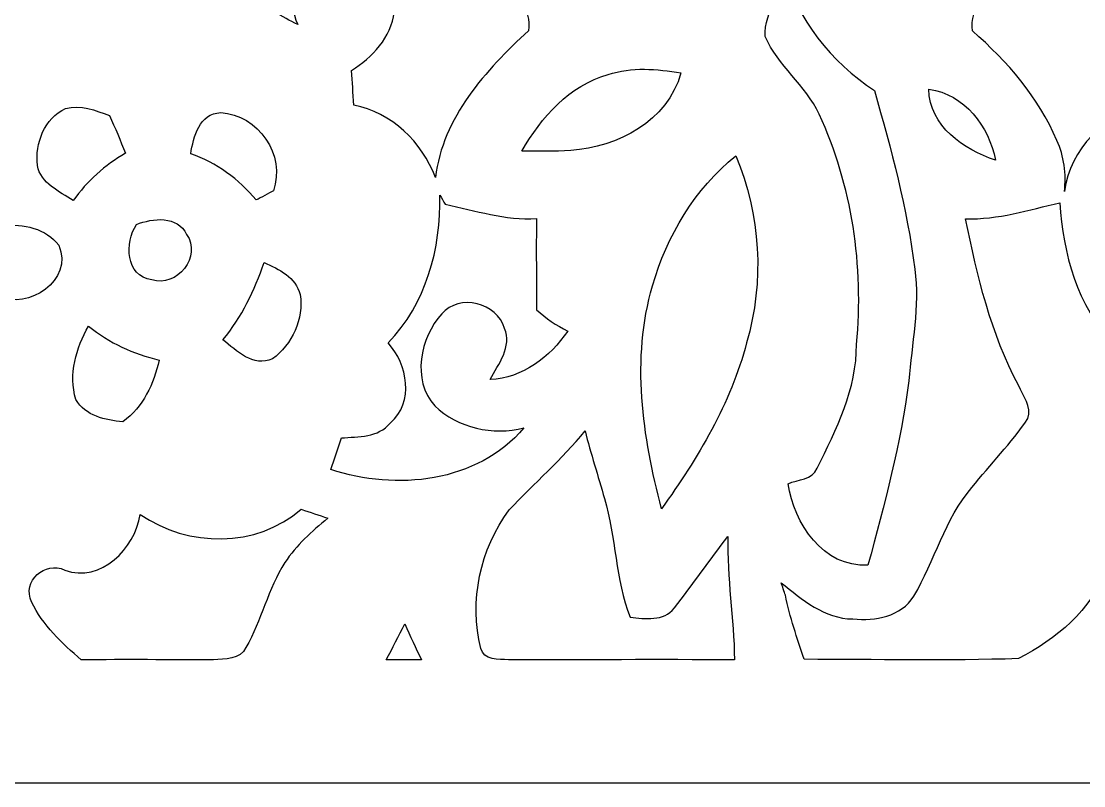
# Model space of a CAD drawing. Header units: centimetres. Extents: x -9.7 to 9.7, y -12.7 to 12.7.
# Drawn here: x -4.17 to 1.92, y -12.73 to -8.34 of the extents above; entities that cross this region are included whole.
import ezdxf

# ---------------------------------------------------------------- set-up
doc = ezdxf.new("R2010")
doc.units = ezdxf.units.CM
doc.header["$MEASUREMENT"] = 0
doc.layers.add('Camada 1', color=7, linetype='Continuous')

msp = doc.modelspace()

# ---------------------------------------------------------------- linework, layer by layer
at = {"layer": 'Camada 1', "color": 156}
for points, knots in [([(-9.71197, 12.67847), (-9.65094, 12.69541), (-9.58991, 12.71622), (-9.5257, 12.71516), (-9.5257, 12.71516), (-3.17534, 12.71516), (3.17465, 12.71481), (9.52465, 12.71551), (9.52465, 12.71551), (9.57862, 12.71481), (9.63507, 12.70987), (9.6834, 12.68271), (9.6834, 12.68271), (9.72007, 12.63896), (9.72185, 12.57969), (9.72431, 12.52573), (9.72431, 12.52573), (9.72467, 4.6937), (9.72431, -3.13867), (9.72431, -10.97104), (9.72431, -10.97104), (9.72149, -11.50832), (9.72996, -12.0456), (9.72043, -12.58252), (9.72043, -12.58252), (9.72714, -12.69118), (9.61212, -12.72117), (9.525, -12.71481), (9.525, -12.71481), (3.16335, -12.7134), (-3.19829, -12.71551), (-9.56027, -12.71376), (-9.56027, -12.71376), (-9.67669, -12.73174), (-9.74478, -12.63156), (-9.72961, -12.52607), (-9.72961, -12.52607), (-9.73032, -4.19946), (-9.72925, 4.12715), (-9.73032, 12.45376), (-9.73032, 12.45376), (-9.73032, 12.52889), (-9.7222, 12.60404), (-9.71197, 12.67847)], [0, 0, 0, 0, 0.0833333, 0.0833333, 0.0833333, 0.0833333, 0.1666667, 0.1666667, 0.1666667, 0.1666667, 0.25, 0.25, 0.25, 0.25, 0.3333333, 0.3333333, 0.3333333, 0.3333333, 0.4166667, 0.4166667, 0.4166667, 0.4166667, 0.5, 0.5, 0.5, 0.5, 0.5833333, 0.5833333, 0.5833333, 0.5833333, 0.6666667, 0.6666667, 0.6666667, 0.6666667, 0.75, 0.75, 0.75, 0.75, 0.8333333, 0.8333333, 0.8333333, 0.8333333, 1, 1, 1, 1]), ([(-0.27374, -7.11763), (-0.27374, -7.11763), (-0.27374, -7.11763), (-0.27374, -7.11763), (-0.27374, -7.11763), (-0.46355, -7.17656), (-0.6798, -7.16033), (-0.83925, -7.03474), (-0.83925, -7.03474), (-0.81385, -7.0993), (-0.79092, -7.16492), (-0.76658, -7.23053), (-0.76658, -7.23053), (-0.74436, -7.39527), (-0.70767, -7.56391), (-0.74295, -7.73007), (-0.74295, -7.73007), (-0.77927, -7.93396), (-0.90523, -8.10436), (-0.97754, -8.29522), (-0.97754, -8.29522), (-0.65088, -8.231), (-0.32773, -8.14563), (0.00387, -8.10753), (0.00387, -8.10753), (0.03915, -8.11988), (0.07479, -8.13152), (0.11077, -8.14387), (0.11077, -8.14387), (0.11888, -8.16256), (0.13582, -8.20032), (0.14393, -8.21901), (0.14393, -8.21901), (0.12805, -8.28886), (0.0896, -8.35695), (0.09596, -8.43033), (0.09596, -8.43033), (0.17073, -8.59754), (0.32737, -8.70973), (0.40569, -8.87518), (0.40569, -8.87518), (0.59584, -9.28616), (0.66357, -9.7476), (0.62089, -10.19739), (0.62089, -10.19739), (0.62123, -10.45316), (0.50658, -10.68599), (0.39441, -10.90894), (0.39441, -10.90894), (0.36829, -10.97562), (0.28434, -10.97209), (0.22789, -10.99784), (0.22789, -10.99784), (0.26317, -11.2261), (0.42757, -11.47938), (0.6865, -11.46457), (0.6865, -11.46457), (0.7821, -11.11603), (0.87383, -10.76607), (0.9218, -10.40765), (0.9218, -10.40765), (0.93732, -10.19422), (0.98354, -9.98044), (0.95532, -9.76595), (0.95532, -9.76595), (0.91157, -9.41775), (0.8202, -9.07732), (0.72319, -8.74077), (0.72319, -8.74077), (0.47625, -8.57566), (0.2801, -8.33261), (0.20109, -8.04367), (0.20109, -8.04367), (0.19755, -7.84119), (0.09877, -7.63939), (0.1598, -7.43973), (0.1598, -7.43973), (0.19368, -7.42667), (0.22789, -7.41398), (0.26175, -7.40092), (0.26175, -7.40092), (0.55104, -7.46195), (0.7747, -7.69832), (1.07562, -7.71877), (1.07562, -7.71877), (1.09361, -7.67079), (1.11125, -7.62212), (1.12959, -7.57449), (1.12959, -7.57449), (1.2132, -7.55261), (1.29857, -7.5385), (1.38219, -7.51592), (1.38219, -7.51592), (1.48201, -7.48875), (1.54727, -7.40375), (1.62489, -7.34165), (1.62489, -7.34165), (1.69298, -7.28062), (1.77341, -7.23229), (1.83127, -7.16033), (1.83127, -7.16033), (1.87501, -7.10812), (1.84291, -7.04037), (1.83232, -6.98324), (1.83232, -6.98324), (1.77517, -7.08695), (1.72473, -7.2016), (1.62243, -7.26968), (1.62243, -7.26968), (1.49153, -7.37022), (1.31621, -7.31838), (1.1684, -7.36847), (1.1684, -7.36847), (0.97508, -7.43196), (0.74436, -7.31166), (0.68155, -7.11904), (0.68155, -7.11904), (0.64557, -7.00369), (0.57855, -6.90386), (0.52351, -6.79767), (0.52351, -6.79767), (0.41027, -7.11093), (0.02433, -7.25134), (-0.27374, -7.11763)], [0, 0, 0, 0, 0.03125, 0.03125, 0.03125, 0.03125, 0.0625, 0.0625, 0.0625, 0.0625, 0.09375, 0.09375, 0.09375, 0.09375, 0.125, 0.125, 0.125, 0.125, 0.15625, 0.15625, 0.15625, 0.15625, 0.1875, 0.1875, 0.1875, 0.1875, 0.21875, 0.21875, 0.21875, 0.21875, 0.25, 0.25, 0.25, 0.25, 0.28125, 0.28125, 0.28125, 0.28125, 0.3125, 0.3125, 0.3125, 0.3125, 0.34375, 0.34375, 0.34375, 0.34375, 0.375, 0.375, 0.375, 0.375, 0.40625, 0.40625, 0.40625, 0.40625, 0.4375, 0.4375, 0.4375, 0.4375, 0.46875, 0.46875, 0.46875, 0.46875, 0.5, 0.5, 0.5, 0.5, 0.53125, 0.53125, 0.53125, 0.53125, 0.5625, 0.5625, 0.5625, 0.5625, 0.59375, 0.59375, 0.59375, 0.59375, 0.625, 0.625, 0.625, 0.625, 0.65625, 0.65625, 0.65625, 0.65625, 0.6875, 0.6875, 0.6875, 0.6875, 0.71875, 0.71875, 0.71875, 0.71875, 0.75, 0.75, 0.75, 0.75, 0.78125, 0.78125, 0.78125, 0.78125, 0.8125, 0.8125, 0.8125, 0.8125, 0.84375, 0.84375, 0.84375, 0.84375, 0.875, 0.875, 0.875, 0.875, 0.90625, 0.90625, 0.90625, 0.90625, 0.9375, 0.9375, 0.9375, 0.9375, 1, 1, 1, 1]), ([(-2.67229, -7.55509), (-2.67229, -7.55509), (-2.67229, -7.55509), (-2.67229, -7.55509), (-2.67229, -7.55509), (-2.80317, -7.72512), (-2.8956, -7.9576), (-2.81094, -8.16856), (-2.81094, -8.16856), (-2.77388, -8.26769), (-2.67404, -8.31603), (-2.58621, -8.36153), (-2.58621, -8.36153), (-2.64512, -8.22359), (-2.61796, -8.04333), (-2.48038, -7.9643), (-2.48038, -7.9643), (-2.26659, -7.87681), (-2.03341, -8.07084), (-2.03234, -8.28886), (-2.03234, -8.28886), (-2.05034, -8.43597), (-2.15618, -8.55027), (-2.27787, -8.62471), (-2.27787, -8.62471), (-2.27224, -8.69032), (-2.268, -8.75665), (-2.26484, -8.82332), (-2.26484, -8.82332), (-2.04576, -8.86812), (-1.87359, -9.03357), (-1.79563, -9.23995), (-1.79563, -9.23995), (-1.75506, -8.89458), (-1.50636, -8.62295), (-1.26223, -8.39645), (-1.26223, -8.39645), (-1.24989, -8.33649), (-1.27, -8.27546), (-1.31127, -8.23241), (-1.31127, -8.23241), (-1.42769, -8.0973), (-1.55609, -7.97207), (-1.65734, -7.8246), (-1.65734, -7.8246), (-1.72966, -7.90575), (-1.80269, -7.99535), (-1.9057, -8.03804), (-1.9057, -8.03804), (-1.98084, -8.0712), (-2.08314, -8.05215), (-2.12443, -7.97701), (-2.12443, -7.97701), (-2.24225, -7.80062), (-2.32197, -7.59424), (-2.31985, -7.37975), (-2.31985, -7.37975), (-2.44193, -7.42526), (-2.58938, -7.44361), (-2.67229, -7.55509)], [0, 0, 0, 0, 0.0625, 0.0625, 0.0625, 0.0625, 0.125, 0.125, 0.125, 0.125, 0.1875, 0.1875, 0.1875, 0.1875, 0.25, 0.25, 0.25, 0.25, 0.3125, 0.3125, 0.3125, 0.3125, 0.375, 0.375, 0.375, 0.375, 0.4375, 0.4375, 0.4375, 0.4375, 0.5, 0.5, 0.5, 0.5, 0.5625, 0.5625, 0.5625, 0.5625, 0.625, 0.625, 0.625, 0.625, 0.6875, 0.6875, 0.6875, 0.6875, 0.75, 0.75, 0.75, 0.75, 0.8125, 0.8125, 0.8125, 0.8125, 0.875, 0.875, 0.875, 0.875, 1, 1, 1, 1]), ([(2.34879, -7.37834), (2.34879, -7.37834), (2.34879, -7.37834), (2.34879, -7.37834), (2.34879, -7.37834), (2.34102, -7.61188), (2.25953, -7.85106), (2.10502, -8.02781), (2.10502, -8.02781), (1.93286, -8.11847), (1.78929, -7.94103), (1.68592, -7.82708), (1.68592, -7.82708), (1.58009, -7.96642), (1.4612, -8.09449), (1.34479, -8.2243), (1.34479, -8.2243), (1.30033, -8.27051), (1.27528, -8.33366), (1.28622, -8.39823), (1.28622, -8.39823), (1.48624, -8.5725), (1.66546, -8.77992), (1.77058, -9.02616), (1.77058, -9.02616), (1.81151, -9.11789), (1.82562, -9.21914), (1.81397, -9.31898), (1.81397, -9.31898), (1.84643, -9.07555), (2.04399, -8.87623), (2.28211, -8.8258), (2.28211, -8.8258), (2.29093, -8.75982), (2.30046, -8.69456), (2.30964, -8.62894), (2.30964, -8.62894), (2.22144, -8.56543), (2.12336, -8.49982), (2.08808, -8.39152), (2.08808, -8.39152), (2.01648, -8.25112), (2.09656, -8.08531), (2.2158, -8.00028), (2.2158, -8.00028), (2.29799, -7.92585), (2.41582, -7.95126), (2.51636, -7.95548), (2.51636, -7.95548), (2.55235, -8.00135), (2.59221, -8.04545), (2.62008, -8.09766), (2.62008, -8.09766), (2.65041, -8.18161), (2.62643, -8.27263), (2.62395, -8.35942), (2.62395, -8.35942), (2.69699, -8.31179), (2.78977, -8.27617), (2.82645, -8.18973), (2.82645, -8.18973), (2.93404, -7.98159), (2.83457, -7.73535), (2.70333, -7.5632), (2.70333, -7.5632), (2.62325, -7.44502), (2.4719, -7.42667), (2.34879, -7.37834)], [0, 0, 0, 0, 0.0555556, 0.0555556, 0.0555556, 0.0555556, 0.1111111, 0.1111111, 0.1111111, 0.1111111, 0.1666667, 0.1666667, 0.1666667, 0.1666667, 0.2222222, 0.2222222, 0.2222222, 0.2222222, 0.2777778, 0.2777778, 0.2777778, 0.2777778, 0.3333333, 0.3333333, 0.3333333, 0.3333333, 0.3888889, 0.3888889, 0.3888889, 0.3888889, 0.4444444, 0.4444444, 0.4444444, 0.4444444, 0.5, 0.5, 0.5, 0.5, 0.5555556, 0.5555556, 0.5555556, 0.5555556, 0.6111111, 0.6111111, 0.6111111, 0.6111111, 0.6666667, 0.6666667, 0.6666667, 0.6666667, 0.7222222, 0.7222222, 0.7222222, 0.7222222, 0.7777778, 0.7777778, 0.7777778, 0.7777778, 0.8333333, 0.8333333, 0.8333333, 0.8333333, 0.8888889, 0.8888889, 0.8888889, 0.8888889, 1, 1, 1, 1]), ([(-0.80468, -8.64904), (-0.80468, -8.64904), (-0.80468, -8.64904), (-0.80468, -8.64904), (-0.80468, -8.64904), (-1.02763, -8.71007), (-1.1885, -8.89387), (-1.29962, -9.08755), (-1.29962, -9.08755), (-1.2065, -9.09002), (-1.113, -9.09038), (-1.01952, -9.08402), (-1.01952, -9.08402), (-0.74894, -9.06568), (-0.46355, -8.9168), (-0.38664, -8.63881), (-0.38664, -8.63881), (-0.52492, -8.61589), (-0.66957, -8.60283), (-0.80468, -8.64904)], [0, 0, 0, 0, 0.1666667, 0.1666667, 0.1666667, 0.1666667, 0.3333333, 0.3333333, 0.3333333, 0.3333333, 0.5, 0.5, 0.5, 0.5, 0.6666667, 0.6666667, 0.6666667, 0.6666667, 1, 1, 1, 1]), ([(1.03504, -8.73159), (1.03504, -8.73159), (1.03504, -8.73159), (1.03504, -8.73159), (1.03504, -8.73159), (1.0421, -8.94679), (1.23367, -9.07803), (1.41851, -9.14047), (1.41851, -9.14047), (1.38007, -8.94432), (1.24249, -8.76229), (1.03504, -8.73159)], [0, 0, 0, 0, 0.25, 0.25, 0.25, 0.25, 0.5, 0.5, 0.5, 0.5, 1, 1, 1, 1]), ([(-4.07987, -9.1701), (-4.07987, -9.1701), (-4.07987, -9.1701), (-4.07987, -9.1701), (-4.07987, -9.1701), (-4.06188, -9.27417), (-3.95252, -9.31898), (-3.87456, -9.37224), (-3.87456, -9.37224), (-3.79552, -9.26007), (-3.69288, -9.16834), (-3.57399, -9.10061), (-3.57399, -9.10061), (-3.60362, -9.02723), (-3.63431, -8.9549), (-3.66606, -8.88259), (-3.66606, -8.88259), (-3.74685, -8.85506), (-3.83187, -8.81979), (-3.91829, -8.84414), (-3.91829, -8.84414), (-4.04001, -8.8974), (-4.09363, -9.04487), (-4.07987, -9.1701)], [0, 0, 0, 0, 0.1428571, 0.1428571, 0.1428571, 0.1428571, 0.2857143, 0.2857143, 0.2857143, 0.2857143, 0.4285714, 0.4285714, 0.4285714, 0.4285714, 0.5714286, 0.5714286, 0.5714286, 0.5714286, 0.7142857, 0.7142857, 0.7142857, 0.7142857, 1, 1, 1, 1]), ([(-3.20004, -9.10378), (-3.20004, -9.10378), (-3.20004, -9.10378), (-3.20004, -9.10378), (-3.20004, -9.10378), (-3.05082, -9.15353), (-2.92488, -9.24913), (-2.82363, -9.36837), (-2.82363, -9.36837), (-2.79929, -9.35531), (-2.75025, -9.32956), (-2.72591, -9.3165), (-2.72591, -9.3165), (-2.65182, -9.11048), (-2.8134, -8.87801), (-3.02823, -8.86707), (-3.02823, -8.86707), (-3.14959, -8.87024), (-3.18416, -9.0064), (-3.20004, -9.10378)], [0, 0, 0, 0, 0.1666667, 0.1666667, 0.1666667, 0.1666667, 0.3333333, 0.3333333, 0.3333333, 0.3333333, 0.5, 0.5, 0.5, 0.5, 0.6666667, 0.6666667, 0.6666667, 0.6666667, 1, 1, 1, 1]), ([(-0.54997, -9.86155), (-0.54997, -9.86155), (-0.54997, -9.86155), (-0.54997, -9.86155), (-0.54997, -9.86155), (-0.67239, -10.28171), (-0.60783, -10.7262), (-0.49812, -11.14142), (-0.49812, -11.14142), (-0.28963, -10.85037), (-0.10125, -10.53782), (-0.01023, -10.18821), (-0.01023, -10.18821), (0.09243, -9.83614), (0.07126, -9.45232), (-0.07231, -9.11506), (-0.07231, -9.11506), (-0.30514, -9.30592), (-0.46884, -9.57297), (-0.54997, -9.86155)], [0, 0, 0, 0, 0.1666667, 0.1666667, 0.1666667, 0.1666667, 0.3333333, 0.3333333, 0.3333333, 0.3333333, 0.5, 0.5, 0.5, 0.5, 0.6666667, 0.6666667, 0.6666667, 0.6666667, 1, 1, 1, 1]), ([(-1.77024, -9.34049), (-1.77024, -9.34049), (-1.77024, -9.34049), (-1.77024, -9.34049), (-1.77024, -9.34049), (-1.76318, -9.646), (-1.84996, -9.96597), (-2.06728, -10.18962), (-2.06728, -10.18962), (-1.95438, -10.31346), (-1.91628, -10.529), (-2.05493, -10.6493), (-2.05493, -10.6493), (-2.12443, -10.73255), (-2.23731, -10.72797), (-2.33574, -10.73431), (-2.33574, -10.73431), (-2.35513, -10.795), (-2.37596, -10.85603), (-2.39642, -10.91671), (-2.39642, -10.91671), (-2.01999, -11.03982), (-1.55787, -10.99326), (-1.28763, -10.67752), (-1.28763, -10.67752), (-1.46473, -10.72161), (-1.66722, -10.67859), (-1.79987, -10.54981), (-1.79987, -10.54981), (-1.93321, -10.40165), (-1.88382, -10.15965), (-1.75965, -10.02242), (-1.75965, -10.02242), (-1.65805, -9.90458), (-1.44144, -9.95785), (-1.39946, -10.10567), (-1.39946, -10.10567), (-1.35395, -10.21186), (-1.4351, -10.30993), (-1.48166, -10.39917), (-1.48166, -10.39917), (-1.29504, -10.39213), (-1.13875, -10.26971), (-1.03645, -10.12119), (-1.03645, -10.12119), (-1.10208, -10.08803), (-1.1624, -10.04851), (-1.21567, -9.99842), (-1.21567, -9.99842), (-1.21496, -9.82415), (-1.2192, -9.64952), (-1.21496, -9.47525), (-1.21496, -9.47525), (-1.39452, -9.48619), (-1.56669, -9.42974), (-1.73989, -9.39236), (-1.73989, -9.39236), (-1.7473, -9.3793), (-1.76247, -9.35355), (-1.77024, -9.34049)], [0, 0, 0, 0, 0.0625, 0.0625, 0.0625, 0.0625, 0.125, 0.125, 0.125, 0.125, 0.1875, 0.1875, 0.1875, 0.1875, 0.25, 0.25, 0.25, 0.25, 0.3125, 0.3125, 0.3125, 0.3125, 0.375, 0.375, 0.375, 0.375, 0.4375, 0.4375, 0.4375, 0.4375, 0.5, 0.5, 0.5, 0.5, 0.5625, 0.5625, 0.5625, 0.5625, 0.625, 0.625, 0.625, 0.625, 0.6875, 0.6875, 0.6875, 0.6875, 0.75, 0.75, 0.75, 0.75, 0.8125, 0.8125, 0.8125, 0.8125, 0.875, 0.875, 0.875, 0.875, 1, 1, 1, 1]), ([(1.2467, -9.47596), (1.2467, -9.47596), (1.2467, -9.47596), (1.2467, -9.47596), (1.2467, -9.47596), (1.31234, -9.8051), (1.39206, -10.1367), (1.55151, -10.43481), (1.55151, -10.43481), (1.57621, -10.49443), (1.62594, -10.55475), (1.60479, -10.62355), (1.60479, -10.62355), (1.50883, -10.76395), (1.38852, -10.88602), (1.2834, -11.01972), (1.2834, -11.01972), (1.12642, -11.20034), (1.06961, -11.44023), (0.95003, -11.64342), (0.95003, -11.64342), (0.87558, -11.75948), (0.72848, -11.78877), (0.59972, -11.77395), (0.59972, -11.77395), (0.43744, -11.77325), (0.30762, -11.66283), (0.18837, -11.56616), (0.18837, -11.56616), (0.19437, -11.58416), (0.20637, -11.61979), (0.21237, -11.63742), (0.21237, -11.63742), (0.23707, -11.76338), (0.2801, -11.88437), (0.32103, -12.00572), (0.32103, -12.00572), (0.7306, -12.00608), (1.14123, -12.0149), (1.55081, -12.00185), (1.55081, -12.00185), (1.76388, -11.89002), (1.97309, -11.72562), (2.04857, -11.48715), (2.04857, -11.48715), (2.12478, -11.45187), (2.21051, -11.43706), (2.28776, -11.48045), (2.28776, -11.48045), (2.56892, -11.60426), (2.80282, -11.81169), (3.03671, -12.00679), (3.03671, -12.00679), (3.31011, -12.00962), (3.58352, -12.00572), (3.85726, -12.00891), (3.85726, -12.00891), (3.98814, -11.88578), (4.16207, -11.75103), (4.1543, -11.55276), (4.1543, -11.55276), (4.11585, -11.52842), (4.07882, -11.50196), (4.03823, -11.48257), (4.03823, -11.48257), (3.95076, -11.47974), (3.86291, -11.53829), (3.77825, -11.49738), (3.77825, -11.49738), (3.63502, -11.45258), (3.54576, -11.31147), (3.51155, -11.17211), (3.51155, -11.17211), (3.28541, -11.34816), (2.96438, -11.32592), (2.71073, -11.22503), (2.71073, -11.22503), (2.50895, -11.14531), (2.42181, -10.92658), (2.36044, -10.73538), (2.36044, -10.73538), (2.25495, -10.72938), (2.13359, -10.72761), (2.06409, -10.63412), (2.06409, -10.63412), (1.94415, -10.50678), (1.9879, -10.30993), (2.09549, -10.19033), (2.09549, -10.19033), (1.88348, -9.97902), (1.80693, -9.67493), (1.78788, -9.38494), (1.78788, -9.38494), (1.60937, -9.4241), (1.43191, -9.48372), (1.2467, -9.47596)], [0, 0, 0, 0, 0.04, 0.04, 0.04, 0.04, 0.08, 0.08, 0.08, 0.08, 0.12, 0.12, 0.12, 0.12, 0.16, 0.16, 0.16, 0.16, 0.2, 0.2, 0.2, 0.2, 0.24, 0.24, 0.24, 0.24, 0.28, 0.28, 0.28, 0.28, 0.32, 0.32, 0.32, 0.32, 0.36, 0.36, 0.36, 0.36, 0.4, 0.4, 0.4, 0.4, 0.44, 0.44, 0.44, 0.44, 0.48, 0.48, 0.48, 0.48, 0.52, 0.52, 0.52, 0.52, 0.56, 0.56, 0.56, 0.56, 0.6, 0.6, 0.6, 0.6, 0.64, 0.64, 0.64, 0.64, 0.68, 0.68, 0.68, 0.68, 0.72, 0.72, 0.72, 0.72, 0.76, 0.76, 0.76, 0.76, 0.8, 0.8, 0.8, 0.8, 0.84, 0.84, 0.84, 0.84, 0.88, 0.88, 0.88, 0.88, 0.92, 0.92, 0.92, 0.92, 1, 1, 1, 1]), ([(-4.27637, -9.51442), (-4.27637, -9.51442), (-4.27637, -9.51442), (-4.27637, -9.51442), (-4.27637, -9.51442), (-4.46193, -9.56239), (-4.45698, -9.83262), (-4.30635, -9.92082), (-4.30635, -9.92082), (-4.13244, -10.0009), (-3.87068, -9.83156), (-3.95746, -9.628), (-3.95746, -9.628), (-4.02766, -9.5324), (-4.16382, -9.50382), (-4.27637, -9.51442)], [0, 0, 0, 0, 0.2, 0.2, 0.2, 0.2, 0.4, 0.4, 0.4, 0.4, 0.6, 0.6, 0.6, 0.6, 1, 1, 1, 1]), ([(-3.51189, -9.50877), (-3.51189, -9.50877), (-3.51189, -9.50877), (-3.51189, -9.50877), (-3.51189, -9.50877), (-3.57893, -9.61424), (-3.57504, -9.8051), (-3.4237, -9.82732), (-3.4237, -9.82732), (-3.27942, -9.87424), (-3.13443, -9.69115), (-3.22367, -9.56663), (-3.22367, -9.56663), (-3.2773, -9.4562), (-3.41595, -9.47242), (-3.51189, -9.50877)], [0, 0, 0, 0, 0.2, 0.2, 0.2, 0.2, 0.4, 0.4, 0.4, 0.4, 0.6, 0.6, 0.6, 0.6, 1, 1, 1, 1]), ([(-2.77847, -9.7275), (-2.77847, -9.7275), (-2.77847, -9.7275), (-2.77847, -9.7275), (-2.77847, -9.7275), (-2.83457, -9.88659), (-2.90653, -10.04111), (-3.01554, -10.17128), (-3.01554, -10.17128), (-2.93652, -10.23408), (-2.84198, -10.33073), (-2.73085, -10.2803), (-2.73085, -10.2803), (-2.61832, -10.19951), (-2.54987, -10.04958), (-2.5721, -9.91164), (-2.5721, -9.91164), (-2.59715, -9.81287), (-2.69309, -9.76488), (-2.77847, -9.7275)], [0, 0, 0, 0, 0.1666667, 0.1666667, 0.1666667, 0.1666667, 0.3333333, 0.3333333, 0.3333333, 0.3333333, 0.5, 0.5, 0.5, 0.5, 0.6666667, 0.6666667, 0.6666667, 0.6666667, 1, 1, 1, 1]), ([(-3.7867, -10.09227), (-3.7867, -10.09227), (-3.7867, -10.09227), (-3.7867, -10.09227), (-3.7867, -10.09227), (-3.85655, -10.21961), (-3.90348, -10.36954), (-3.85938, -10.51348), (-3.85938, -10.51348), (-3.80471, -10.60908), (-3.68969, -10.63271), (-3.5888, -10.64224), (-3.5888, -10.64224), (-3.4731, -10.55687), (-3.41207, -10.42387), (-3.3803, -10.28734), (-3.3803, -10.28734), (-3.52918, -10.25384), (-3.66888, -10.18928), (-3.7867, -10.09227)], [0, 0, 0, 0, 0.1666667, 0.1666667, 0.1666667, 0.1666667, 0.3333333, 0.3333333, 0.3333333, 0.3333333, 0.5, 0.5, 0.5, 0.5, 0.6666667, 0.6666667, 0.6666667, 0.6666667, 1, 1, 1, 1]), ([(-0.93698, -10.6941), (-0.93698, -10.6941), (-0.93698, -10.6941), (-0.93698, -10.6941), (-0.93698, -10.6941), (-1.06961, -10.85778), (-1.22907, -10.99609), (-1.37337, -11.14848), (-1.37337, -11.14848), (-1.53916, -11.37143), (-1.60408, -11.6727), (-1.53492, -11.94293), (-1.53492, -11.94293), (-1.52011, -12.01242), (-1.43191, -12.00538), (-1.37688, -12.0082), (-1.37688, -12.0082), (-0.94438, -12.0082), (-0.51223, -12.00714), (-0.07972, -12.0082), (-0.07972, -12.0082), (-0.0822, -11.77149), (-0.12417, -11.53724), (-0.11711, -11.30053), (-0.11711, -11.30053), (-0.22331, -11.43423), (-0.3182, -11.57746), (-0.42474, -11.71081), (-0.42474, -11.71081), (-0.48612, -11.79018), (-0.5916, -11.77254), (-0.67839, -11.76408), (-0.67839, -11.76408), (-0.7627, -11.54499), (-0.75988, -11.30652), (-0.82549, -11.08287), (-0.82549, -11.08287), (-0.86289, -10.95304), (-0.90346, -10.82462), (-0.93698, -10.6941)], [0, 0, 0, 0, 0.0909091, 0.0909091, 0.0909091, 0.0909091, 0.1818182, 0.1818182, 0.1818182, 0.1818182, 0.2727273, 0.2727273, 0.2727273, 0.2727273, 0.3636364, 0.3636364, 0.3636364, 0.3636364, 0.4545455, 0.4545455, 0.4545455, 0.4545455, 0.5454545, 0.5454545, 0.5454545, 0.5454545, 0.6363636, 0.6363636, 0.6363636, 0.6363636, 0.7272727, 0.7272727, 0.7272727, 0.7272727, 0.8181818, 0.8181818, 0.8181818, 0.8181818, 1, 1, 1, 1]), ([(-3.48967, -11.17423), (-3.48967, -11.17423), (-3.48967, -11.17423), (-3.48967, -11.17423), (-3.48967, -11.17423), (-3.52178, -11.37038), (-3.71298, -11.56757), (-3.92324, -11.49385), (-3.92324, -11.49385), (-4.03506, -11.4374), (-4.16947, -11.55841), (-4.11373, -11.67589), (-4.11373, -11.67589), (-4.05024, -11.80958), (-3.93805, -11.91331), (-3.82798, -12.00925), (-3.82798, -12.00925), (-3.57504, -12.00538), (-3.32176, -12.00925), (-3.06882, -12.0082), (-3.06882, -12.0082), (-3.00426, -12.00502), (-2.91535, -12.00714), (-2.88325, -11.93835), (-2.88325, -11.93835), (-2.79471, -11.78207), (-2.7559, -11.60285), (-2.6603, -11.45046), (-2.6603, -11.45046), (-2.59362, -11.35167), (-2.50542, -11.27054), (-2.41406, -11.19575), (-2.41406, -11.19575), (-2.4652, -11.17776), (-2.51566, -11.16153), (-2.56611, -11.1439), (-2.56611, -11.1439), (-2.82081, -11.36791), (-3.21697, -11.36297), (-3.48967, -11.17423)], [0, 0, 0, 0, 0.0909091, 0.0909091, 0.0909091, 0.0909091, 0.1818182, 0.1818182, 0.1818182, 0.1818182, 0.2727273, 0.2727273, 0.2727273, 0.2727273, 0.3636364, 0.3636364, 0.3636364, 0.3636364, 0.4545455, 0.4545455, 0.4545455, 0.4545455, 0.5454545, 0.5454545, 0.5454545, 0.5454545, 0.6363636, 0.6363636, 0.6363636, 0.6363636, 0.7272727, 0.7272727, 0.7272727, 0.7272727, 0.8181818, 0.8181818, 0.8181818, 0.8181818, 1, 1, 1, 1]), ([(-2.07785, -12.00925), (-2.07785, -12.00925), (-2.07785, -12.00925), (-2.07785, -12.00925), (-2.07785, -12.00925), (-2.01048, -12.0082), (-1.9431, -12.00855), (-1.87571, -12.00962), (-1.87571, -12.00962), (-1.90853, -11.94118), (-1.94027, -11.87167), (-1.97202, -11.80287), (-1.97202, -11.80287), (-2.00695, -11.87167), (-2.04116, -11.94082), (-2.07785, -12.00925)], [0, 0, 0, 0, 0.2, 0.2, 0.2, 0.2, 0.4, 0.4, 0.4, 0.4, 0.6, 0.6, 0.6, 0.6, 1, 1, 1, 1])]:
    msp.add_open_spline(points, degree=3, knots=knots, dxfattribs=at)

doc.saveas('drawing.dxf')
